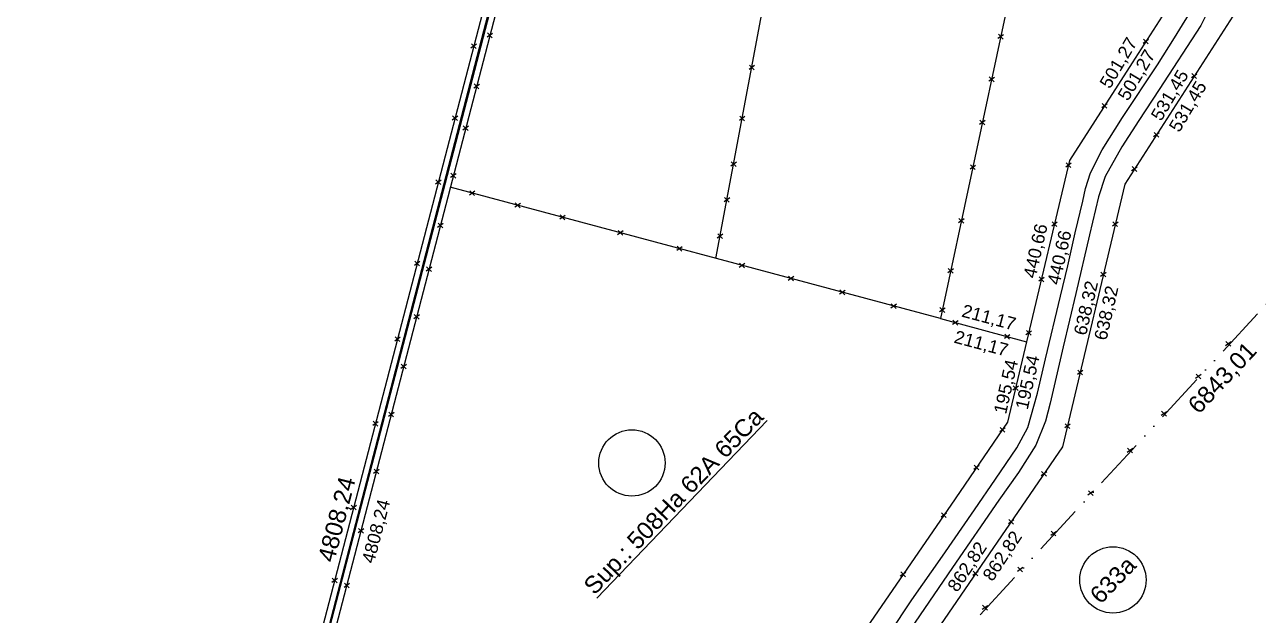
# Model space of a CAD drawing. Header units: feet. Extents: x 1554 to 7460, y 4629 to 11811.
# Drawn here: x 4535.4 to 4827.2, y 6377.2 to 6516.9 of the extents above; entities that cross this region are included whole.
import ezdxf

# ---------------------------------------------------------------- set-up
doc = ezdxf.new("R2010")
doc.units = ezdxf.units.FT
doc.header["$MEASUREMENT"] = 0
doc.linetypes.add('ACAD_ISO12W100', pattern=[21, 12, -3, 0, -3, 0, -3])
doc.layers.get('0').update_dxf_attribs({"linetype": 'CONTINUOUS'})
for name, color, linetype in [('Alambrado', 1, 'CONTINUOUS'), ('Canal', 2, 'CONTINUOUS'), ('MEDICION', 2, 'CONTINUOUS'), ('Riel', 2, 'CONTINUOUS'), ('Seccion', 6, 'ACAD_ISO12W100'), ('Subdivision', 5, 'CONTINUOUS')]:
    doc.layers.add(name, color=color, linetype=linetype)
doc.styles.add('ARIAL', font='arial.ttf')

msp = doc.modelspace()

# ---------------------------------------------------------------- linework, layer by layer
at = {"color": 1}
for p, q in [((4646.06, 6514.787, -0.165), (4644.75, 6513.868, -0.165)), ((4645.973, 6513.764, -0.165), (4644.837, 6514.891, -0.165)), ((4766.9, 6514.488, -0.278), (4765.59, 6513.569, -0.278)), ((4766.813, 6513.465, -0.278), (4765.677, 6514.592, -0.278)), ((4801.216, 6513.317, -0.401), (4799.906, 6512.399, -0.401)), ((4801.129, 6512.295, -0.401), (4799.993, 6513.421, -0.401)), ((4642.257, 6512.23, -0.012), (4640.947, 6511.311, -0.012)), ((4642.17, 6511.207, -0.012), (4641.034, 6512.334, -0.012)), ((4708.019, 6507.205, -0.067), (4706.709, 6506.286, -0.067)), ((4707.932, 6506.182, -0.067), (4706.796, 6507.309, -0.067)), ((4764.742, 6504.402, -0.278), (4763.432, 6503.483, -0.278)), ((4764.655, 6503.379, -0.278), (4763.519, 6504.506, -0.278)), ((4812.651, 6505.183, -0.384), (4811.342, 6504.264, -0.384)), ((4812.564, 6504.16, -0.384), (4811.428, 6505.287, -0.384)), ((4642.927, 6502.74, -0.161), (4641.617, 6501.821, -0.161)), ((4642.84, 6501.717, -0.161), (4641.704, 6502.844, -0.161)), ((4791.451, 6498.104, -0.4), (4790.141, 6497.185, -0.4)), ((4791.364, 6497.081, -0.4), (4790.228, 6498.208, -0.4)), ((4637.831, 6495.227, -0.015), (4636.521, 6494.308, -0.015)), ((4637.744, 6494.204, -0.015), (4636.608, 6495.331, -0.015)), ((4705.755, 6495.155, -0.069), (4704.445, 6494.236, -0.069)), ((4705.668, 6494.132, -0.069), (4704.532, 6495.259, -0.069)), ((4640.347, 6492.823, -0.157), (4639.038, 6491.904, -0.157)), ((4640.261, 6491.801, -0.157), (4639.125, 6492.927, -0.157)), ((4762.561, 6494.209, -0.278), (4761.252, 6493.29, -0.278)), ((4762.474, 6493.186, -0.278), (4761.338, 6494.313, -0.278)), ((4803.724, 6491.295, -0.397), (4802.414, 6490.376, -0.397)), ((4803.637, 6490.272, -0.397), (4802.501, 6491.399, -0.397)), ((4703.719, 6484.32, -0.071), (4702.409, 6483.401, -0.071)), ((4703.632, 6483.297, -0.071), (4702.496, 6484.424, -0.071)), ((4760.291, 6483.599, -0.278), (4758.982, 6482.68, -0.278)), ((4760.205, 6482.576, -0.278), (4759.069, 6483.703, -0.278)), ((4782.917, 6484.115, -0.397), (4781.607, 6483.196, -0.397)), ((4782.83, 6483.092, -0.397), (4781.694, 6484.219, -0.397)), ((4637.43, 6481.606, -0.153), (4636.12, 6480.687, -0.153)), ((4637.343, 6480.583, -0.153), (4636.207, 6481.71, -0.153)), ((4798.519, 6483.199, -0.405), (4797.21, 6482.28, -0.405)), ((4798.432, 6482.176, -0.405), (4797.296, 6483.303, -0.405)), ((4633.882, 6480.061, -0.018), (4632.573, 6479.142, -0.018)), ((4633.795, 6479.039, -0.018), (4632.66, 6480.165, -0.018)), ((4641.805, 6476.458, -0.041), (4640.669, 6477.585, -0.041)), ((4641.892, 6477.481, -0.041), (4640.582, 6476.562, -0.041)), ((4652.558, 6473.577, -0.048), (4651.422, 6474.704, -0.048)), ((4702.138, 6475.904, -0.073), (4700.828, 6474.985, -0.073)), ((4702.051, 6474.881, -0.073), (4700.915, 6476.008, -0.073)), ((4652.644, 6474.6, -0.048), (4651.335, 6473.681, -0.048)), ((4663.235, 6471.763, -0.054), (4661.925, 6470.844, -0.054)), ((4663.148, 6470.74, -0.054), (4662.012, 6471.867, -0.054)), ((4634.372, 6469.847, -0.148), (4633.062, 6468.928, -0.148)), ((4634.285, 6468.824, -0.148), (4633.149, 6469.951, -0.148)), ((4757.581, 6470.931, -0.278), (4756.271, 6470.012, -0.278)), ((4757.494, 6469.908, -0.278), (4756.358, 6471.035, -0.278)), ((4779.61, 6470.143, -0.395), (4778.301, 6469.224, -0.395)), ((4779.524, 6469.12, -0.395), (4778.388, 6470.247, -0.395)), ((4793.986, 6470.172, -0.408), (4792.677, 6469.253, -0.408)), ((4793.9, 6469.149, -0.408), (4792.764, 6470.276, -0.408)), ((4676.944, 6468.091, -0.062), (4675.634, 6467.172, -0.062)), ((4676.857, 6467.068, -0.062), (4675.721, 6468.194, -0.062)), ((4700.523, 6467.314, -0.075), (4699.214, 6466.395, -0.075)), ((4700.436, 6466.291, -0.075), (4699.301, 6467.418, -0.075)), ((4690.916, 6464.347, -0.071), (4689.606, 6463.429, -0.071)), ((4690.829, 6463.325, -0.071), (4689.693, 6464.451, -0.071)), ((4628.883, 6460.857, -0.022), (4627.573, 6459.939, -0.022)), ((4628.796, 6459.835, -0.022), (4627.66, 6460.961, -0.022)), ((4705.703, 6460.386, -0.08), (4704.393, 6459.467, -0.08)), ((4705.616, 6459.363, -0.08), (4704.48, 6460.49, -0.08)), ((4631.681, 6459.501, -0.144), (4630.371, 6458.582, -0.144)), ((4631.594, 6458.479, -0.144), (4630.458, 6459.605, -0.144)), ((4717.302, 6457.279, -0.086), (4715.992, 6456.36, -0.086)), ((4717.215, 6456.256, -0.086), (4716.079, 6457.383, -0.086)), ((4755.05, 6459.099, -0.278), (4753.74, 6458.18, -0.278)), ((4754.963, 6458.076, -0.278), (4753.827, 6459.203, -0.278)), ((4776.441, 6456.094, -0.393), (4775.305, 6457.221, -0.393)), ((4791.169, 6458.25, -0.407), (4789.859, 6457.331, -0.407)), ((4791.082, 6457.227, -0.407), (4789.946, 6458.354, -0.407)), ((4776.528, 6457.117, -0.393), (4775.218, 6456.198, -0.393)), ((4729.441, 6454.027, -0.094), (4728.131, 6453.108, -0.094)), ((4729.354, 6453.004, -0.094), (4728.218, 6454.131, -0.094)), ((4741.571, 6450.777, -0.101), (4740.262, 6449.858, -0.101)), ((4741.484, 6449.754, -0.101), (4740.348, 6450.881, -0.101)), ((4753.075, 6449.866, -0.278), (4751.765, 6448.947, -0.278)), ((4752.988, 6448.844, -0.278), (4751.852, 6449.97, -0.278)), ((4628.757, 6448.26, -0.14), (4627.447, 6447.341, -0.14)), ((4628.67, 6447.238, -0.14), (4627.534, 6448.364, -0.14)), ((4756.146, 6446.868, -0.278), (4754.836, 6445.949, -0.278)), ((4756.059, 6445.845, -0.278), (4754.923, 6446.972, -0.278)), ((4624.219, 6442.943, -0.026), (4622.909, 6442.024, -0.026)), ((4624.132, 6441.92, -0.026), (4622.996, 6443.046, -0.026)), ((4768.435, 6443.561, -0.278), (4767.125, 6442.642, -0.278)), ((4768.348, 6442.538, -0.278), (4767.212, 6443.665, -0.278)), ((4773.526, 6444.43, -0.392), (4772.216, 6443.511, -0.392)), ((4773.439, 6443.407, -0.392), (4772.303, 6444.534, -0.392)), ((4820.745, 6441.833, -0.085), (4819.435, 6440.914, -0.085)), ((4820.658, 6440.811, -0.085), (4819.522, 6441.937, -0.085)), ((4625.693, 6436.481, -0.136), (4624.384, 6435.562, -0.136)), ((4625.606, 6435.458, -0.136), (4624.47, 6436.585, -0.136)), ((4785.697, 6435.096, -0.406), (4784.387, 6434.177, -0.406)), ((4785.61, 6434.073, -0.406), (4784.474, 6435.2, -0.406)), ((4813.655, 6434.152, -0.085), (4812.346, 6433.233, -0.085)), ((4813.568, 6433.129, -0.085), (4812.432, 6434.256, -0.085)), ((4770.437, 6431.387, -0.394), (4769.127, 6430.468, -0.394)), ((4770.35, 6430.364, -0.394), (4769.214, 6431.491, -0.394)), ((4622.743, 6425.136, -0.131), (4621.433, 6424.217, -0.131)), ((4622.656, 6424.113, -0.131), (4621.52, 6425.239, -0.131)), ((4805.52, 6425.338, -0.085), (4804.211, 6424.42, -0.085)), ((4805.433, 6424.316, -0.085), (4804.298, 6425.442, -0.085)), ((4619.025, 6422.993, -0.03), (4617.715, 6422.074, -0.03)), ((4618.938, 6421.97, -0.03), (4617.802, 6423.097, -0.03)), ((4782.7, 6422.417, -0.406), (4781.39, 6421.499, -0.406)), ((4782.613, 6421.395, -0.406), (4781.477, 6422.521, -0.406)), ((4767.315, 6421.543, -0.395), (4766.005, 6420.624, -0.395)), ((4767.228, 6420.52, -0.395), (4766.092, 6421.647, -0.395)), ((4797.475, 6416.621, -0.085), (4796.165, 6415.703, -0.085)), ((4797.388, 6415.599, -0.085), (4796.252, 6416.725, -0.085)), ((4619.238, 6411.662, -0.126), (4617.928, 6410.743, -0.126)), ((4619.151, 6410.639, -0.126), (4618.015, 6411.766, -0.126)), ((4761.181, 6412.617, -0.391), (4759.872, 6411.698, -0.391)), ((4761.095, 6411.594, -0.391), (4759.959, 6412.721, -0.391)), ((4777.143, 6411.107, -0.41), (4775.833, 6410.188, -0.41)), ((4777.056, 6410.084, -0.41), (4775.92, 6411.211, -0.41)), ((4788.187, 6406.559, -0.085), (4786.877, 6405.64, -0.085)), ((4788.1, 6405.536, -0.085), (4786.964, 6406.662, -0.085)), ((4613.862, 6403.159, -0.033), (4612.552, 6402.24, -0.033)), ((4613.775, 6402.136, -0.033), (4612.639, 6403.263, -0.033)), ((4753.426, 6401.333, -0.387), (4752.116, 6400.414, -0.387)), ((4753.339, 6400.31, -0.387), (4752.203, 6401.437, -0.387)), ((4769.365, 6399.792, -0.417), (4768.055, 6398.874, -0.417)), ((4769.278, 6398.77, -0.417), (4768.142, 6399.896, -0.417)), ((4615.592, 6397.643, -0.121), (4614.282, 6396.724, -0.121)), ((4615.505, 6396.62, -0.121), (4614.369, 6397.747, -0.121)), ((4779.401, 6397.04, -0.085), (4778.092, 6396.121, -0.085)), ((4779.314, 6396.017, -0.085), (4778.179, 6397.144, -0.085)), ((4743.806, 6387.348, -0.392), (4742.497, 6386.429, -0.392)), ((4743.719, 6386.326, -0.392), (4742.584, 6387.452, -0.392)), ((4760.945, 6387.544, -0.424), (4759.635, 6386.625, -0.424)), ((4760.858, 6386.521, -0.424), (4759.722, 6387.648, -0.424)), ((4771.508, 6388.487, -0.085), (4770.198, 6387.569, -0.085)), ((4771.421, 6387.465, -0.085), (4770.285, 6388.591, -0.085)), ((4609.375, 6385.927, -0.037), (4608.066, 6385.008, -0.037)), ((4609.288, 6384.904, -0.037), (4608.152, 6386.031, -0.037)), ((4612.23, 6384.716, -0.116), (4610.92, 6383.797, -0.116)), ((4612.143, 6383.693, -0.116), (4611.007, 6384.82, -0.116)), ((4763.183, 6379.468, -0.085), (4761.873, 6378.549, -0.085)), ((4763.096, 6378.445, -0.085), (4761.96, 6379.572, -0.085))]:
    msp.add_line(p, q, dxfattribs=at)
at = {"color": 3}
for centre in [(4679.012, 6413.236, -99.915), (4792.788, 6385.58, -99.915)]:
    msp.add_circle(centre, 7.845, dxfattribs=at)
at = {"layer": 'Alambrado', "color": 2}
msp.add_line((4668.243, 6614.101, 0.009), (4542.546, 6131.285, -0.088), dxfattribs=at)
at = {"layer": 'Alambrado'}
for p, q in [((4698.877, 6461.58, -0.076), (4711.886, 6530.807, -0.062)), ((4751.981, 6447.354, -0.108), (4636.063, 6478.407, -0.038))]:
    msp.add_line(p, q, dxfattribs=at)
at = {"layer": 'Canal'}
for p, q in [((4807.323, 6513.737, -0.173), (4812.16, 6521.509, -0.178)), ((4816.491, 6522.491, -0.19), (4813.541, 6516.648, -0.187)), ((4813.541, 6516.648, -0.187), (4803.69, 6501.565, -0.188)), ((4803.289, 6507.38, -0.177), (4807.323, 6513.737, -0.173)), ((4795.019, 6494.886, -0.199), (4803.289, 6507.38, -0.177)), ((4803.69, 6501.565, -0.188), (4798.914, 6494.186, -0.197)), ((4790.222, 6487.3, -0.197), (4795.019, 6494.886, -0.199)), ((4798.914, 6494.186, -0.197), (4794.856, 6487.981, -0.192)), ((4787.489, 6481.854, -0.195), (4790.222, 6487.3, -0.197)), ((4794.856, 6487.981, -0.192), (4790.922, 6480.936, -0.196)), ((4786.304, 6478.141, -0.183), (4787.489, 6481.854, -0.195)), ((4790.922, 6480.936, -0.196), (4789.342, 6476.19, -0.2)), ((4785.626, 6475.135, -0.195), (4786.304, 6478.141, -0.183)), ((4783.864, 6467.633, -0.198), (4785.626, 6475.135, -0.195)), ((4789.342, 6476.19, -0.2), (4787.215, 6467.198, -0.202)), ((4782.08, 6459.841, -0.19), (4783.864, 6467.633, -0.198)), ((4787.215, 6467.198, -0.202), (4784.002, 6453.259, -0.201)), ((4780.388, 6452.693, -0.189), (4782.08, 6459.841, -0.19)), ((4776.862, 6437.826, -0.191), (4780.388, 6452.693, -0.189)), ((4784.002, 6453.259, -0.201), (4780.991, 6440.667, -0.202)), ((4780.991, 6440.667, -0.202), (4777.972, 6427.393, -0.201)), ((4774.908, 6429.769, -0.198), (4776.862, 6437.826, -0.191)), ((4772.664, 6421.649, -0.191), (4774.908, 6429.769, -0.198)), ((4777.972, 6427.393, -0.201), (4776.794, 6423.084, -0.204)), ((4776.794, 6423.084, -0.204), (4774.541, 6417.427, -0.204)), ((4770.019, 6416.847, -0.19), (4772.664, 6421.649, -0.191)), ((4765.031, 6409.386, -0.187), (4770.019, 6416.847, -0.19)), ((4774.541, 6417.427, -0.204), (4770.421, 6410.998, -0.2)), ((4770.421, 6410.998, -0.2), (4765.833, 6404.424, -0.198)), ((4760.056, 6402.149, -0.186), (4765.031, 6409.386, -0.187)), ((4752.438, 6391.173, -0.184), (4760.056, 6402.149, -0.186)), ((4765.833, 6404.424, -0.198), (4754.856, 6388.543, -0.193)), ((4745.243, 6380.901, -0.184), (4752.438, 6391.173, -0.184)), ((4754.856, 6388.543, -0.193), (4743.805, 6372.328, -0.216)), ((4739.905, 6372.881, -0.217), (4745.243, 6380.901, -0.184))]:
    msp.add_line(p, q, dxfattribs=at)
at = {"layer": 'Riel', "color": 3}
for p, q in [((4542.382, 6124.939), (4670.03, 6615.385, 0.072)), ((4670.196, 6615.33, 0.071), (4542.552, 6124.9, -0.001))]:
    msp.add_line(p, q, dxfattribs=at)
at = {"layer": 'Seccion'}
msp.add_line((5013.703, 6651.222, -0.182), (4535.388, 6132.019, -0.082), dxfattribs=at)
at = {"layer": 'Subdivision'}
msp.add_line((4671.13, 6613.236, -0.203), (4590.088, 6301.643, -0.085), dxfattribs=at)
at = {"layer": 'Subdivision', "color": 3}
for p, q in [((4809.598, 6526.932, -0.399), (4797.351, 6507.86, -0.401)), ((4824.302, 6523.866, -0.365), (4795.565, 6479.162, -0.408)), ((4767.292, 6518.926, -0.278), (4751.981, 6447.354, -0.278)), ((4797.351, 6507.86, -0.401), (4782.521, 6484.747, -0.397)), ((4782.521, 6484.747, -0.397), (4772.373, 6441.866, -0.391)), ((4795.565, 6479.162, -0.408), (4780.883, 6417.041, -0.406)), ((4751.981, 6447.354, -0.278), (4772.373, 6441.866, -0.278)), ((4772.373, 6441.866, -0.391), (4767.866, 6422.838, -0.395)), ((4767.866, 6422.838, -0.395), (4754.415, 6403.263, -0.387)), ((4780.883, 6417.041, -0.406), (4732.005, 6345.938, -0.449)), ((4754.415, 6403.263, -0.387), (4685.73, 6303.413, -0.422))]:
    msp.add_line(p, q, dxfattribs=at)

# ---------------------------------------------------------------- texts
at = {"color": 3, "style": 'ARIAL'}
msp.add_text('%%USup.: 508Ha 62A 65Ca', height=4.05143, rotation=46.18664, dxfattribs=at).set_placement((4670.142, 6381.808, -99.915))
at = {"layer": 'MEDICION', "color": 2, "char_height": 3.0386, "width": 7.97874, "attachment_point": 1, "style": 'ARIAL'}
for s, insert, rotation in [('501,27', (4789.439, 6503.05, -0.172), 59.23686), ('501,27', (4793.723, 6500.165, -0.172), 59.23686), ('531,45', (4801.573, 6495.403, -0.172), 59.23686), ('531,45', (4805.848, 6492.745, -0.172), 59.23686), ('440,66', (4771.537, 6457.389, -0.172), 77.27159), ('440,66', (4777.19, 6455.826, -0.172), 77.27159), ('638,32', (4783.472, 6443.878, -0.172), 77.27159), ('638,32', (4788.279, 6442.709, -0.172), 77.27159), ('211,17', (4757.58, 6450.806, -99.843), 345.07935), ('211,17', (4755.775, 6444.651, -99.843), 345.07935), ('195,54', (4764.538, 6425.273, -0.172), 77.27159), ('195,54', (4769.644, 6426.33, -0.172), 77.27159), ('4808,24', (4615.057, 6390.061, 0.025), 75.35023), ('862,82', (4761.746, 6386.704, 0.025), 56.46229), ('862,82', (4753.417, 6384.155, 0.025), 56.46229)]:
    msp.add_mtext(s, dxfattribs=dict(at, insert=insert, rotation=rotation))
at = {"layer": 'MEDICION', "color": 3, "char_height": 4.0514, "width": 7.97874, "style": 'ARIAL'}
for s, insert, attachment_point, rotation in [('6843,01', (4810.133, 6427.331, -0.085), 1, 46.86829), ('4808,24', (4604.644, 6390.534, -0.085), 1, 75.47638), ('633a', (4792.788, 6385.58, -99.915), 5, 46.18664)]:
    msp.add_mtext(s, dxfattribs=dict(at, insert=insert, attachment_point=attachment_point, rotation=rotation))

doc.saveas('drawing.dxf')
